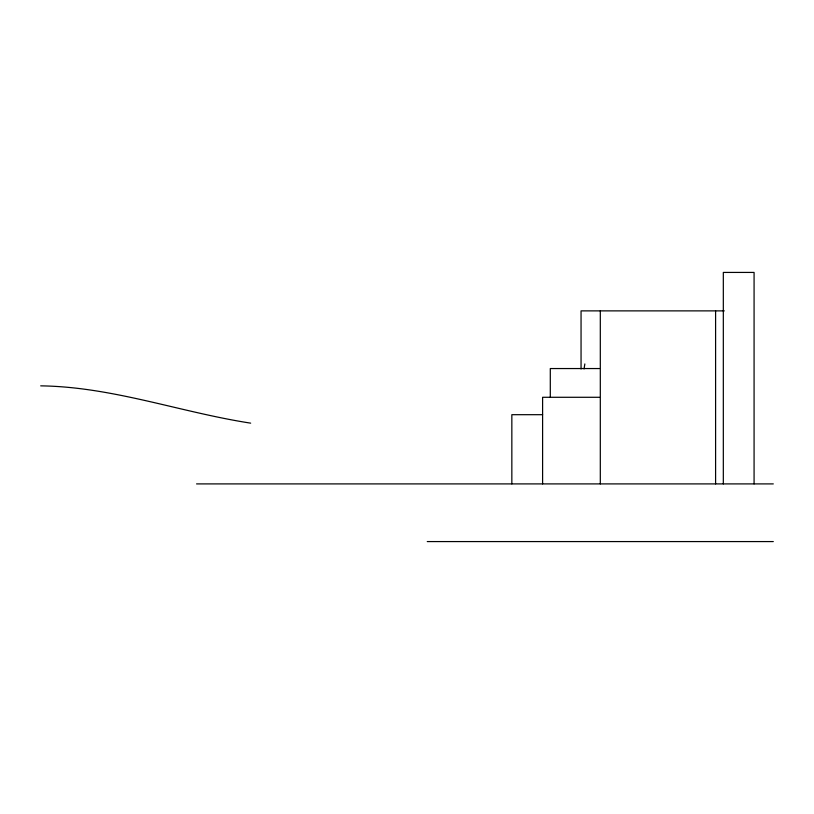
<?xml version="1.0" encoding="UTF-8"?>
<svg xmlns="http://www.w3.org/2000/svg" width="814" height="814" viewBox="0 0 814 814"><rect width="100%" height="100%" fill="white"/><g stroke="black" fill="none" stroke-linecap="round" stroke-linejoin="round"><path stroke-width="1.22" d="M584.055 368.946L584.839 363.939M724.287 310.877L581.054 310.877L581.054 368.976M599.491 368.549L550.295 368.549L550.295 397.232M599.48 397.283L542.602 397.283L542.602 483.903M542.602 414.692L511.843 414.692L511.843 483.903M196.561 483.903L773.3 483.903M427.258 541.575L773.3 541.575M40.7 385.856C112.535 386.803 180.372 412.311 250.661 423.148M754.079 483.903L754.079 272.425L723.32 272.425L723.32 483.903M715.598 310.877L715.598 483.903M600.305 310.877L600.305 483.903"/></g></svg>
